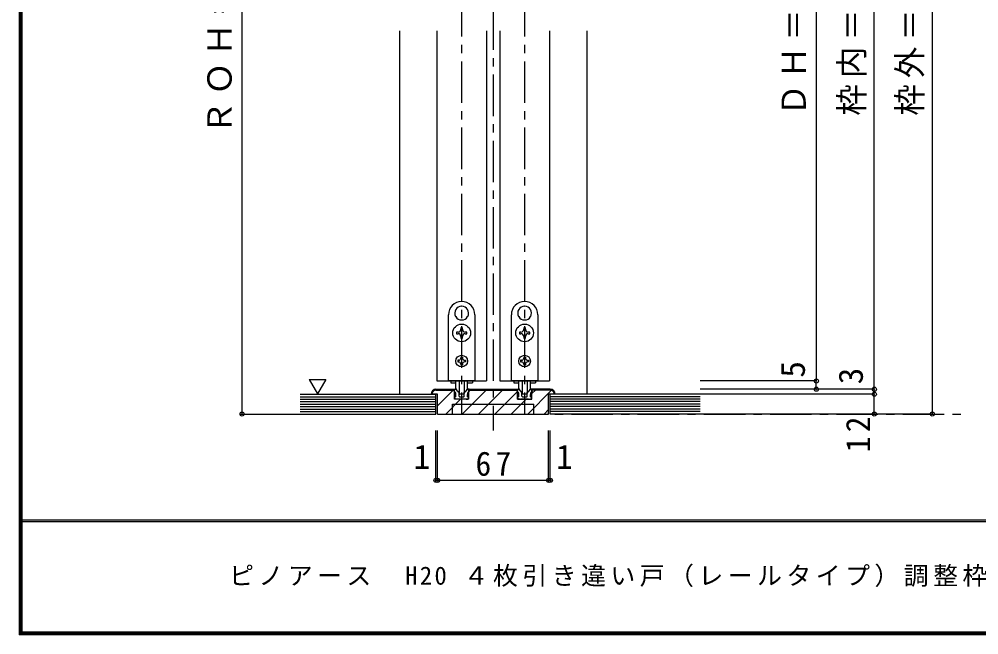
# Model space of a CAD drawing. Units: millimetres, scale not verified. Extents: x -973 to 977, y -718 to 696.
# Drawn here: x -973 to -394, y -701 to -329 of the extents above; entities that cross this region are included whole.
import ezdxf
from ezdxf.enums import TextEntityAlignment as Align

# ---------------------------------------------------------------- set-up
doc = ezdxf.new("R2010")
doc.units = ezdxf.units.MM
doc.header["$LTSCALE"] = 5
doc.header["$PDMODE"] = 32
doc.header["$PDSIZE"] = 2.5
doc.linetypes.add('CHAIN1', pattern=[8, 5, -1, 1, -1])
for name, color, linetype in [('0-1_通り芯', 4, 'CHAIN1'), ('0-3_仕上', 2, 'Continuous'), ('0-4_枠', 3, 'Continuous'), ('0-6_扉', 6, 'Continuous'), ('0-7_金物', 7, 'Continuous'), ('0-A_文字', 7, 'Continuous'), ('0-B_寸法', 7, 'Continuous'), ('0-C_ﾊｯﾁ', 4, 'Continuous'), ('F-1_通り芯', 6, 'Continuous'), ('F-A_寸法', 7, 'Continuous')]:
    doc.layers.add(name, color=color, linetype=linetype)
doc.styles.add('ＭＳ ゴシック', font='')
doc.styles.get('ＭＳ ゴシック').set_extended_font_data('MS Gothic')

msp = doc.modelspace()

# ---------------------------------------------------------------- linework, layer by layer
at = {"layer": '0-1_通り芯'}
for p, q in [((-687.347, -2.5), (-687.347, -577.5)), ((-706.347, -74.5), (-706.347, -567.5)), ((-668.347, -74.5), (-668.347, -567.5)), ((-840.166, -567.5), (-403.347, -567.5))]:
    msp.add_line(p, q, dxfattribs=at)
at = {"layer": '0-3_仕上'}
for p, q in [((-803.847, -555.5), (-721.847, -555.5)), ((-721.847, -567.5), (-721.847, -555.5)), ((-652.847, -567.5), (-652.847, -555.5)), ((-562.347, -555.5), (-652.847, -555.5)), ((-803.847, -567.5), (-721.847, -567.5)), ((-562.347, -567.5), (-652.847, -567.5))]:
    msp.add_line(p, q, dxfattribs=at)
at = {"layer": '0-3_仕上', "color": 7}
for p, q in [((-803.847, -557), (-721.847, -557)), ((-803.847, -558.5), (-721.847, -558.5)), ((-803.847, -560), (-721.847, -560)), ((-803.847, -561.5), (-721.847, -561.5)), ((-562.347, -557), (-652.847, -557)), ((-562.347, -558.5), (-652.847, -558.5)), ((-562.347, -560), (-652.847, -560)), ((-562.347, -561.5), (-652.847, -561.5)), ((-803.847, -563), (-721.847, -563)), ((-803.847, -564.5), (-721.847, -564.5)), ((-803.847, -566), (-721.847, -566)), ((-562.347, -563), (-652.847, -563)), ((-562.347, -564.5), (-652.847, -564.5)), ((-562.347, -566), (-652.847, -566))]:
    msp.add_line(p, q, dxfattribs=at)
at = {"layer": '0-4_枠', "color": 4}
for p, q in [((-743.847, -336), (-743.847, -555.5)), ((-630.847, -336), (-630.847, -555.5))]:
    msp.add_line(p, q, dxfattribs=at)
at = {"layer": '0-4_枠'}
for p, q in [((-720.847, -555.5), (-724.847, -555.5)), ((-721.847, -552.5), (-710.747, -552.5)), ((-721.847, -553), (-710.747, -553)), ((-720.847, -567.5), (-720.847, -555.5)), ((-710.747, -558.5), (-710.747, -552.5)), ((-701.947, -558.5), (-701.947, -552.5)), ((-701.947, -552.5), (-672.747, -552.5)), ((-701.947, -553), (-672.747, -553)), ((-672.747, -558.5), (-672.747, -552.5)), ((-663.947, -558.5), (-663.947, -552.5)), ((-652.847, -552.5), (-663.947, -552.5)), ((-652.847, -553), (-663.947, -553)), ((-649.847, -555.5), (-653.847, -555.5)), ((-653.847, -567.5), (-653.847, -555.5)), ((-711.847, -561.5), (-662.847, -561.5)), ((-711.847, -567.5), (-711.847, -561.5)), ((-701.947, -558.5), (-710.747, -558.5)), ((-672.747, -558.5), (-663.947, -558.5)), ((-662.847, -567.5), (-662.847, -561.5)), ((-720.847, -567.5), (-653.847, -567.5))]:
    msp.add_line(p, q, dxfattribs=at)
for centre, radius, start, end in [((-721.847, -555.5), 3, 90, 180), ((-721.847, -555.5), 2.5, 90.0008, 180), ((-652.847, -555.5), 3, 0, 90), ((-652.847, -555.5), 2.5, 0, 90)]:
    msp.add_arc(centre, radius, start, end, dxfattribs=at)
at = {"layer": '0-6_扉'}
for p, q in [((-721.347, -336), (-721.347, -547.5)), ((-691.347, -336), (-691.347, -547.5)), ((-683.347, -336), (-683.347, -547.5)), ((-653.347, -336), (-653.347, -547.5)), ((-721.347, -547.5), (-691.347, -547.5)), ((-683.347, -547.5), (-653.347, -547.5))]:
    msp.add_line(p, q, dxfattribs=at)
at = {"layer": '0-7_金物'}
for p, q in [((-706.446, -502.351), (-706.347, -502.45)), ((-706.248, -502.351), (-706.347, -502.45)), ((-668.446, -502.351), (-668.347, -502.45)), ((-668.248, -502.351), (-668.347, -502.45)), ((-714.347, -547.5), (-714.347, -507.5)), ((-709.989, -508.489), (-709.854, -508.525)), ((-709.891, -508.66), (-709.854, -508.525)), ((-702.705, -508.489), (-702.84, -508.525)), ((-702.803, -508.66), (-702.84, -508.525)), ((-698.347, -507.5), (-698.347, -547.5)), ((-676.347, -547.5), (-676.347, -507.5)), ((-671.989, -508.489), (-671.854, -508.525)), ((-671.891, -508.66), (-671.854, -508.525)), ((-664.705, -508.489), (-664.84, -508.525)), ((-664.803, -508.66), (-664.84, -508.525)), ((-660.347, -507.5), (-660.347, -547.5)), ((-706.847, -515.35), (-706.847, -516.3)), ((-705.847, -515.35), (-706.847, -515.35)), ((-705.847, -516.3), (-705.847, -515.35)), ((-668.847, -515.35), (-668.847, -516.3)), ((-667.847, -515.35), (-668.847, -515.35)), ((-667.847, -516.3), (-667.847, -515.35)), ((-708.547, -518), (-709.497, -518)), ((-709.497, -518), (-709.497, -519)), ((-709.497, -519), (-708.547, -519)), ((-705.847, -521.65), (-705.847, -520.7)), ((-703.197, -518), (-704.147, -518)), ((-704.147, -519), (-703.197, -519)), ((-703.197, -519), (-703.197, -518)), ((-670.547, -518), (-671.497, -518)), ((-671.497, -518), (-671.497, -519)), ((-671.497, -519), (-670.547, -519)), ((-667.847, -521.65), (-667.847, -520.7)), ((-665.197, -518), (-666.147, -518)), ((-666.147, -519), (-665.197, -519)), ((-665.197, -519), (-665.197, -518)), ((-708.147, -535), (-708.747, -535)), ((-708.747, -535), (-708.747, -536)), ((-708.747, -536), (-708.147, -536)), ((-706.847, -533.1), (-705.847, -533.1)), ((-706.847, -533.1), (-706.847, -533.7)), ((-706.847, -537.3), (-706.847, -537.9)), ((-705.847, -537.9), (-706.847, -537.9)), ((-705.847, -533.1), (-705.847, -533.7)), ((-705.847, -537.3), (-705.847, -537.9)), ((-704.547, -535), (-703.947, -535)), ((-670.147, -535), (-670.747, -535)), ((-670.747, -535), (-670.747, -536)), ((-670.747, -536), (-670.147, -536)), ((-668.847, -533.1), (-667.847, -533.1)), ((-668.847, -533.1), (-668.847, -533.7)), ((-668.847, -537.3), (-668.847, -537.9)), ((-667.847, -537.9), (-668.847, -537.9)), ((-667.847, -533.1), (-667.847, -533.7)), ((-667.847, -537.3), (-667.847, -537.9)), ((-666.547, -535), (-665.947, -535)), ((-698.347, -547.5), (-714.347, -547.5)), ((-712.947, -547.5), (-712.947, -548.7)), ((-712.947, -548.7), (-709.815, -548.7)), ((-709.847, -551.921), (-709.847, -547.5)), ((-707.847, -547.5), (-707.847, -555.121)), ((-704.847, -547.5), (-704.847, -555.121)), ((-702.879, -548.7), (-699.747, -548.7)), ((-702.847, -551.921), (-702.847, -547.5)), ((-699.747, -547.5), (-699.747, -548.7)), ((-660.347, -547.5), (-676.347, -547.5)), ((-674.947, -547.5), (-674.947, -548.7)), ((-674.947, -548.7), (-671.815, -548.7)), ((-671.847, -551.921), (-671.847, -547.5)), ((-669.847, -547.5), (-669.847, -555.121)), ((-666.847, -547.5), (-666.847, -555.121)), ((-664.879, -548.7), (-661.747, -548.7)), ((-664.847, -551.921), (-664.847, -547.5)), ((-661.747, -547.5), (-661.747, -548.7)), ((-710.847, -552.5), (-710.304, -552.5)), ((-710.847, -553.5), (-710.847, -552.5)), ((-708.685, -553.912), (-709.95, -552.647)), ((-709.847, -557), (-709.847, -555.736)), ((-708.473, -554), (-708.147, -554)), ((-707.947, -556.7), (-707.947, -554.2)), ((-705.147, -555.421), (-707.547, -555.421)), ((-704.747, -556.7), (-704.747, -554.2)), ((-704.221, -554), (-704.547, -554)), ((-704.009, -553.912), (-702.743, -552.647)), ((-702.847, -557), (-702.847, -555.736)), ((-672.847, -552.5), (-672.304, -552.5)), ((-672.847, -553.5), (-672.847, -552.5)), ((-670.685, -553.912), (-671.95, -552.647)), ((-671.847, -557), (-671.847, -555.736)), ((-670.473, -554), (-670.147, -554)), ((-669.947, -556.7), (-669.947, -554.2)), ((-667.147, -555.421), (-669.547, -555.421)), ((-666.747, -556.7), (-666.747, -554.2)), ((-666.221, -554), (-666.547, -554)), ((-666.009, -553.912), (-664.743, -552.647)), ((-664.847, -557), (-664.847, -555.736)), ((-710.147, -558.5), (-710.633, -557.274)), ((-709.847, -557), (-710.447, -557)), ((-709.047, -558.5), (-710.147, -558.5)), ((-709.047, -558.5), (-708.847, -558.3)), ((-708.847, -558.3), (-708.647, -558.5)), ((-704.047, -558.5), (-708.647, -558.5)), ((-706.347, -557.3), (-706.047, -557)), ((-706.047, -557), (-705.047, -557)), ((-703.847, -558.3), (-704.047, -558.5)), ((-703.647, -558.5), (-703.847, -558.3)), ((-703.647, -558.5), (-702.547, -558.5)), ((-702.847, -557), (-702.247, -557)), ((-702.547, -558.5), (-702.061, -557.274)), ((-672.147, -558.5), (-672.633, -557.274)), ((-671.847, -557), (-672.447, -557)), ((-671.047, -558.5), (-672.147, -558.5)), ((-671.047, -558.5), (-670.847, -558.3)), ((-670.847, -558.3), (-670.647, -558.5)), ((-666.047, -558.5), (-670.647, -558.5)), ((-668.347, -557.3), (-668.047, -557)), ((-668.047, -557), (-667.047, -557)), ((-665.847, -558.3), (-666.047, -558.5)), ((-665.647, -558.5), (-665.847, -558.3)), ((-665.647, -558.5), (-664.547, -558.5)), ((-664.847, -557), (-664.247, -557)), ((-664.547, -558.5), (-664.061, -557.274))]:
    msp.add_line(p, q, dxfattribs=at)
for points in [[(-706.847, -520.7), (-706.847, -521.65), (-705.847, -521.65)], [(-668.847, -520.7), (-668.847, -521.65), (-667.847, -521.65)], [(-703.947, -535), (-703.947, -536), (-704.547, -536)], [(-665.947, -535), (-665.947, -536), (-666.547, -536)], [(-701.847, -553.5), (-701.847, -552.5), (-702.39, -552.5)], [(-663.847, -553.5), (-663.847, -552.5), (-664.39, -552.5)], [(-707.647, -557), (-706.647, -557), (-706.347, -557.3)], [(-669.647, -557), (-668.647, -557), (-668.347, -557.3)]]:
    msp.add_lwpolyline(points, dxfattribs=at)
for centre, radius in [((-706.347, -518.5), 5.35), ((-668.347, -518.5), 5.35), ((-706.347, -535.5), 3.5), ((-668.347, -535.5), 3.5)]:
    msp.add_circle(centre, radius, dxfattribs=at)
for centre, radius, start, end in [((-706.347, -507.5), 8, 0, 180), ((-706.347, -506.5), 4.15, 91.3645, 208.6355), ((-706.347, -506.5), 4.15, 331.3645, 88.6355), ((-668.347, -507.5), 8, 0, 180), ((-668.347, -506.5), 4.15, 91.3645, 208.6355), ((-668.347, -506.5), 4.15, 331.3645, 88.6355), ((-706.347, -506.5), 4.15, 211.3645, 328.6355), ((-668.347, -506.5), 4.15, 211.3645, 328.6355), ((-708.547, -516.3), 1.7, 270, 0), ((-708.547, -520.7), 1.7, 0, 90), ((-704.147, -516.3), 1.7, 180, 270), ((-704.147, -520.7), 1.7, 90, 180), ((-670.547, -516.3), 1.7, 270, 0), ((-670.547, -520.7), 1.7, 0, 90), ((-666.147, -516.3), 1.7, 180, 270), ((-666.147, -520.7), 1.7, 90, 180), ((-708.147, -533.7), 1.3, 270, 0), ((-708.147, -537.3), 1.3, 0, 90), ((-704.547, -533.7), 1.3, 180, 270), ((-704.547, -537.3), 1.3, 90, 180), ((-670.147, -533.7), 1.3, 270, 0), ((-670.147, -537.3), 1.3, 0, 90), ((-666.547, -533.7), 1.3, 180, 270), ((-666.547, -537.3), 1.3, 90, 180), ((-712.847, -555.736), 3, 0, 48.19), ((-710.304, -553), 0.5, 45, 90), ((-707.847, -551.921), 2, 180, 264.78409), ((-708.473, -553.7), 0.3, 225, 270), ((-708.147, -554.2), 0.2, 0, 90), ((-708.047, -554.112), 0.2, 0, 84.78409), ((-707.547, -555.121), 0.3, 180, 270), ((-705.147, -555.121), 0.3, 270, 0), ((-704.647, -554.112), 0.2, 95.21591, 180), ((-704.547, -554.2), 0.2, 90, 180), ((-704.847, -551.921), 2, 275.21591, 0), ((-704.221, -553.7), 0.3, 270, 315), ((-699.847, -555.736), 3, 131.81, 180), ((-702.39, -553), 0.5, 90, 135), ((-674.847, -555.736), 3, 0, 48.19), ((-672.304, -553), 0.5, 45, 90), ((-669.847, -551.921), 2, 180, 264.78409), ((-670.473, -553.7), 0.3, 225, 270), ((-670.147, -554.2), 0.2, 0, 90), ((-670.047, -554.112), 0.2, 0, 84.78409), ((-669.547, -555.121), 0.3, 180, 270), ((-667.147, -555.121), 0.3, 270, 0), ((-666.647, -554.112), 0.2, 95.21591, 180), ((-666.547, -554.2), 0.2, 90, 180), ((-666.847, -551.921), 2, 275.21591, 0), ((-666.221, -553.7), 0.3, 270, 315), ((-661.847, -555.736), 3, 131.81, 180), ((-664.39, -553), 0.5, 90, 135), ((-710.447, -557.2), 0.2, 90, 201.616), ((-707.647, -556.7), 0.3, 180, 270), ((-705.047, -556.7), 0.3, 270, 0), ((-702.247, -557.2), 0.2, 338.384, 90), ((-672.447, -557.2), 0.2, 90, 201.616), ((-669.647, -556.7), 0.3, 180, 270), ((-667.047, -556.7), 0.3, 270, 0), ((-664.247, -557.2), 0.2, 338.384, 90)]:
    msp.add_arc(centre, radius, start, end, dxfattribs=at)
at = {"layer": '0-A_文字'}
msp.add_line((-798.282, -546.686), (-793.282, -555.347), dxfattribs=at)
msp.add_lwpolyline([(-798.282, -546.686), (-788.282, -546.686), (-793.282, -555.347)], dxfattribs=at)
at = {"layer": '0-B_寸法', "color": 4}
for p, q in [((-838.847, -567.5), (-838.847, -52.5)), ((-457.347, -552.5), (-457.347, -60.5)), ((-422.347, -60.5), (-422.347, -567.5)), ((-492.347, -90.5), (-492.347, -547.5)), ((-492.347, -547.5), (-562.347, -547.5)), ((-492.347, -552.5), (-492.347, -547.5)), ((-457.347, -552.5), (-562.347, -552.5)), ((-492.347, -552.5), (-562.347, -552.5)), ((-457.347, -555.5), (-562.347, -555.5)), ((-457.347, -555.5), (-457.347, -552.5)), ((-457.347, -567.5), (-457.347, -555.5)), ((-838.847, -567.5), (-803.847, -567.5)), ((-422.347, -567.5), (-562.347, -567.5)), ((-721.847, -607.5), (-721.847, -577.5)), ((-720.847, -607.5), (-720.847, -577.5)), ((-721.847, -607.5), (-720.847, -607.5))]:
    msp.add_line(p, q, dxfattribs=at)
for points in [[(-720.847, -607.5), (-653.847, -607.5), (-653.847, -577.5)], [(-653.847, -607.5), (-652.847, -607.5), (-652.847, -577.5)]]:
    msp.add_lwpolyline(points, dxfattribs=at)
at = {"layer": '0-B_寸法'}
for p in [(-492.347, -547.5), (-492.347, -552.5), (-457.347, -552.5), (-457.347, -555.5), (-838.847, -567.5), (-457.347, -567.5), (-422.347, -567.5), (-721.847, -607.5), (-720.847, -607.5), (-653.847, -607.5), (-652.847, -607.5)]:
    msp.add_point(p, dxfattribs=at)
at = {"layer": '0-C_ﾊｯﾁ'}
for p, q in [((-720.847, -562.463), (-711.384, -553)), ((-706.085, -567.5), (-691.585, -553)), ((-696.185, -567.5), (-681.685, -553)), ((-686.286, -567.5), (-672.747, -553.961)), ((-666.487, -567.5), (-652.101, -553.114)), ((-663.947, -555.061), (-661.886, -553)), ((-715.984, -567.5), (-706.984, -558.5)), ((-676.386, -567.5), (-667.386, -558.5)), ((-656.587, -567.5), (-653.847, -564.76))]:
    msp.add_line(p, q, dxfattribs=at)
at = {"layer": 'F-1_通り芯'}
for p, q in [((-973.347, 695.833), (-973.347, -700.833)), ((-972.514, 695.833), (-972.514, -700.833)), ((-971.68, 695.833), (-971.68, -700.833)), ((976.653, -631.667), (-973.347, -631.667)), ((976.653, -632.5), (-973.347, -632.5)), ((976.653, -699.167), (-973.347, -699.167)), ((976.653, -700), (-973.347, -700)), ((976.653, -700.833), (-973.347, -700.833))]:
    msp.add_line(p, q, dxfattribs=at)

# ---------------------------------------------------------------- texts
at = {"layer": '0-B_寸法', "style": 'ＭＳ ゴシック'}
for s, p in [('5', (-494.847, -545.5)), ('3', (-459.847, -549.5))]:
    msp.add_text(s, height=14.66, rotation=90, dxfattribs=at).set_placement(p, align=Align.BOTTOM_LEFT)
for p in [(-735.347, -605), (-649.347, -605)]:
    msp.add_text('1', height=14.66, dxfattribs=at).set_placement(p, align=Align.BOTTOM_LEFT)
at = {"layer": '0-B_寸法', "char_height": 14.66, "attachment_point": 7, "rotation": 90, "style": 'ＭＳ ゴシック'}
for s, insert in [('\\T1.18;ＲＯＨ＝2,055', (-841.347, -398.5)), ('\\T1.19;\\W0.95;ＤＨ＝1,983', (-494.847, -387.25)), ('\\T1.19;\\W0.95;枠内＝2,002', (-459.847, -387.25)), ('\\T1.19;\\W0.95;枠外＝2,047', (-424.847, -387.25)), ('\\T1.27;\\W0.95;12', (-459.847, -590.544))]:
    msp.add_mtext(s, dxfattribs=dict(at, insert=insert))
at = {"layer": '0-B_寸法', "insert": (-697.972, -605), "char_height": 14.66, "attachment_point": 7, "style": 'ＭＳ ゴシック'}
msp.add_mtext('\\T1.27;\\W0.95;67', dxfattribs=at)
at = {"layer": 'F-A_寸法', "insert": (-846.68, -673.333), "char_height": 11, "attachment_point": 7, "style": 'ＭＳ ゴシック'}
msp.add_mtext('\\T1.18;ピノアース\u3000H20\\~４枚引き違い戸（レールタイプ）調整枠\u30003方枠＋敷居Q型／床直付けレール', dxfattribs=at)

doc.saveas('drawing.dxf')
